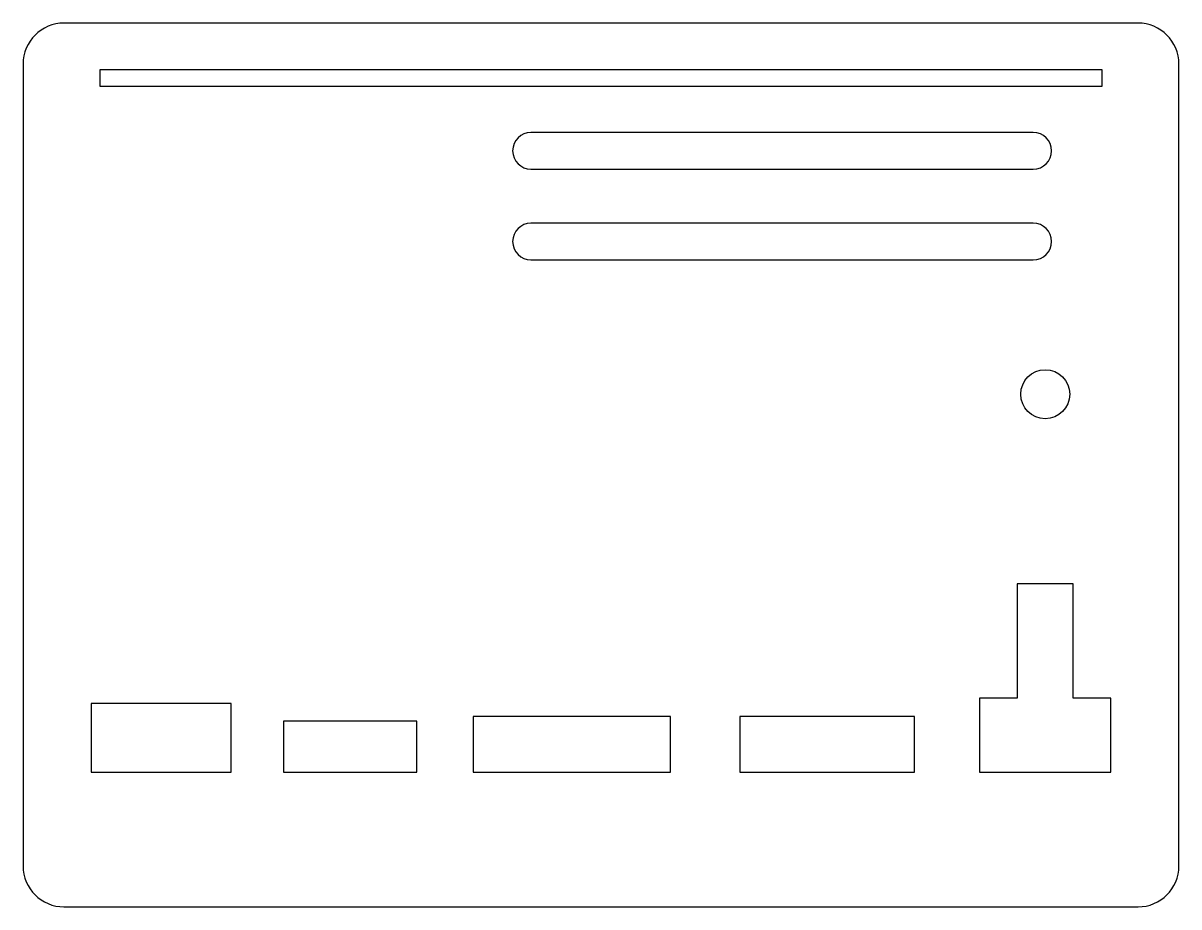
# Model space of a CAD drawing. Header units: inches. Extents: x 0.01 to 3.91, y 0 to 8.03.
# Drawn here: x 0.568 to 3.915, y 5.475 to 8.034 of the extents above; entities outside this region: 2.
import ezdxf

# ---------------------------------------------------------------- set-up
doc = ezdxf.new("R2010")
doc.units = ezdxf.units.IN
doc.header["$MEASUREMENT"] = 0
doc.styles.add('SLDTEXTSTYLE0', font='TXT', dxfattribs={"width": 0.7})

msp = doc.modelspace()

# ---------------------------------------------------------------- linework, layer by layer
at = {"color": 7, "linetype": 'Continuous', "lineweight": 25}
for p, q in [((3.7966, 8.0336), (0.6863, 8.0336)), ((0.5682, 7.9155), (0.5682, 5.5927)), ((3.6922, 7.8987), (0.7907, 7.8987)), ((0.7907, 7.8987), (0.7907, 7.8514)), ((3.6922, 7.8514), (3.6922, 7.8987)), ((3.9147, 5.5927), (3.9147, 7.9155)), ((0.7907, 7.8514), (3.6922, 7.8514)), ((3.493, 7.7171), (2.0387, 7.7171)), ((2.0387, 7.6108), (3.493, 7.6108)), ((3.493, 7.4542), (2.0387, 7.4542)), ((2.0387, 7.3479), (3.493, 7.3479)), ((3.6088, 6.41), (3.4466, 6.41)), ((3.4466, 6.41), (3.4466, 6.0793)), ((3.6088, 6.0793), (3.6088, 6.41)), ((1.1706, 6.0635), (0.7651, 6.0635)), ((0.7651, 6.0635), (0.7651, 5.8647)), ((1.1706, 5.8647), (1.1706, 6.0635)), ((3.4466, 6.0793), (3.3375, 6.0793)), ((3.3375, 6.0793), (3.3375, 5.8647)), ((3.7178, 6.0793), (3.6088, 6.0793)), ((3.7178, 5.8647), (3.7178, 6.0793)), ((2.4422, 6.0261), (1.8714, 6.0261)), ((1.8714, 6.0261), (1.8714, 5.8647)), ((2.4422, 5.8647), (2.4422, 6.0261)), ((3.1487, 6.0261), (2.6432, 6.0261)), ((2.6432, 6.0261), (2.6432, 5.8647)), ((3.1487, 5.8647), (3.1487, 6.0261)), ((1.7078, 6.0119), (1.322, 6.0119)), ((1.322, 6.0119), (1.322, 5.8647)), ((1.7078, 5.8647), (1.7078, 6.0119)), ((0.7651, 5.8647), (1.1706, 5.8647)), ((1.322, 5.8647), (1.7078, 5.8647)), ((1.8714, 5.8647), (2.4422, 5.8647)), ((2.6432, 5.8647), (3.1487, 5.8647)), ((3.3375, 5.8647), (3.7178, 5.8647)), ((0.6863, 5.4745), (3.7966, 5.4745))]:
    msp.add_line(p, q, dxfattribs=at)
msp.add_circle((3.5277, 6.959), 0.0709, dxfattribs=at)
for centre, radius, start, end in [((0.6863, 7.9155), 0.1181, 90, 180), ((3.7966, 7.9155), 0.1181, 0, 90), ((2.0387, 7.6639), 0.0531, 90, 270), ((3.493, 7.6639), 0.0531, 270, 90), ((2.0387, 7.4011), 0.0531, 90, 270), ((3.493, 7.4011), 0.0531, 270, 90), ((0.6863, 5.5927), 0.1181, 180, 270), ((3.7966, 5.5927), 0.1181, 270, 0)]:
    msp.add_arc(centre, radius, start, end, dxfattribs=at)

# ---------------------------------------------------------------- texts
at = {"color": 7, "linetype": 'Continuous', "char_height": 0.14705, "attachment_point": 1, "style": 'SLDTEXTSTYLE0'}
for s, insert in [('SOLIDWORKS Educational Product.', (0, 0.4101)), ('For Instructional Use Only.', (0, 0.1896))]:
    msp.add_mtext(s, dxfattribs=dict(at, insert=insert))

doc.saveas('drawing.dxf')
